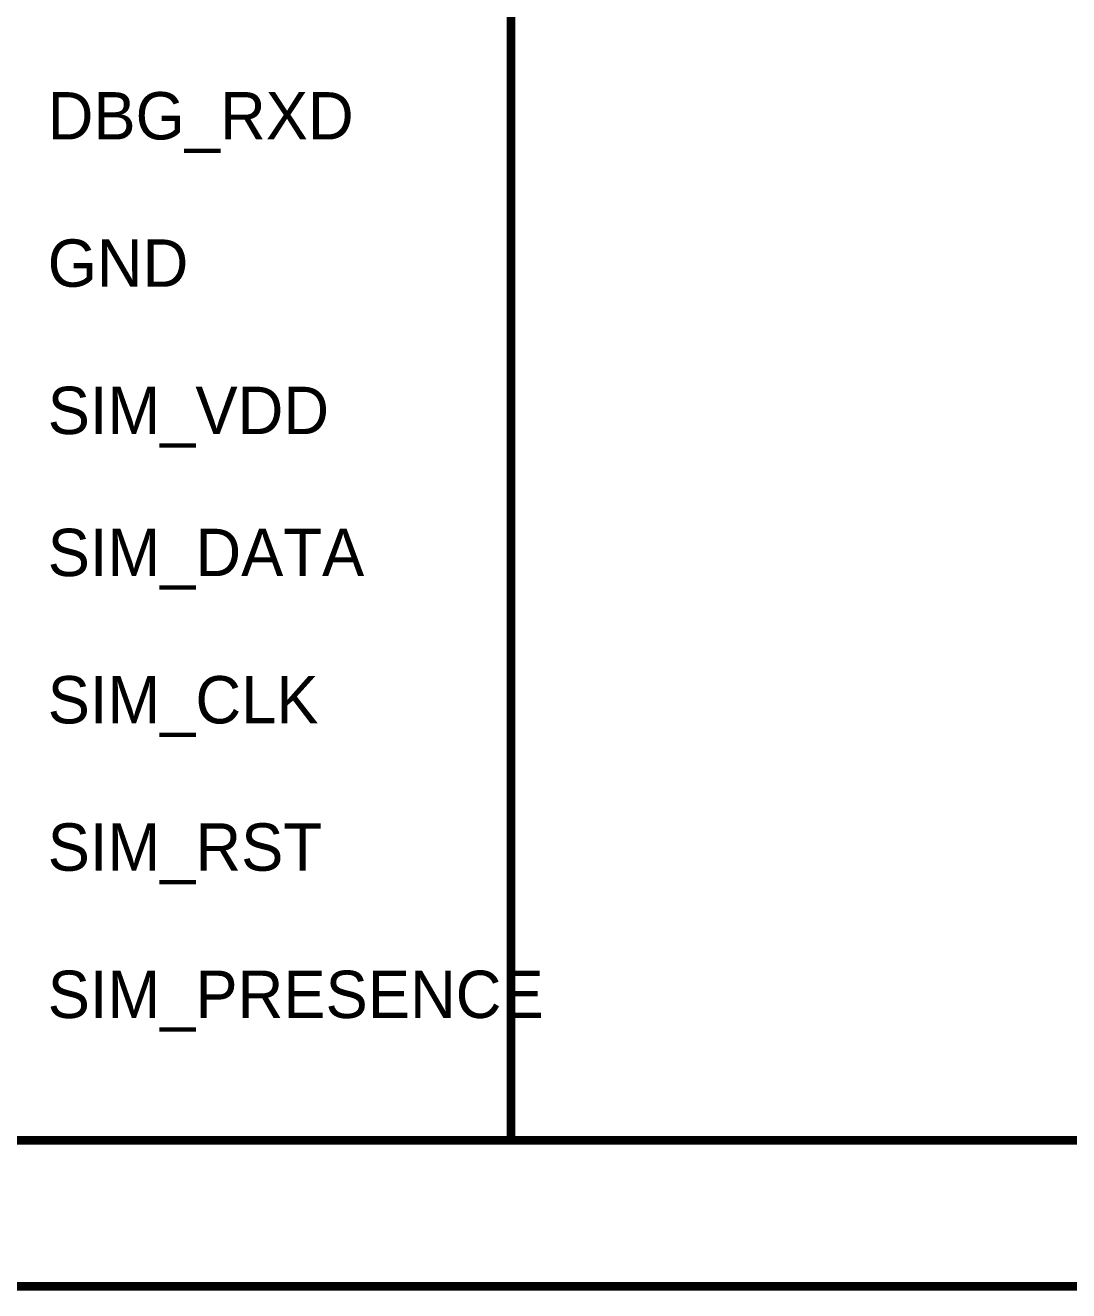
# Model space of a CAD drawing. Header units: millimetres. Extents: x 0 to 841, y 0 to 594.
# Drawn here: x 685.9 to 721.55, y 142.33 to 185.55 of the extents above; entities that cross this region are included whole.
import ezdxf

# ---------------------------------------------------------------- set-up
doc = ezdxf.new("R2010")
doc.units = ezdxf.units.MM
doc.layers.add('Sheet', color=255, linetype='Continuous')

msp = doc.modelspace()

# ---------------------------------------------------------------- linework, layer by layer
at = {"layer": 'Sheet', "const_width": 0.3}
msp.add_lwpolyline([(685.008, 322.469), (742.5, 322.469), (742.5, 147.467), (685.008, 147.467), (685.008, 322.469)], close=True, dxfattribs=at)
for points in [[(702.503, 322.491), (702.503, 147.489)], [(682.493, 232.497), (682.493, 232.497), (677.507, 232.497), (677.507, 177.472), (677.507, 142.481), (754.987, 142.481)]]:
    msp.add_lwpolyline(points, dxfattribs=at)

# ---------------------------------------------------------------- texts
at = {"layer": 'Sheet'}
for s, height, p in [('DBG_RXD', 1.6171, (686.67, 181.65)), ('GND', 1.6171, (686.67, 176.619)), ('SIM_VDD', 1.6171, (686.67, 171.588)), ('SIM_DATA', 1.6171, (686.67, 166.737)), ('SIM_CLK', 1.6171, (686.67, 161.706)), ('SIM_RST', 1.6171, (686.67, 156.675)), ('SIM_PRESENCE', 1.61706, (686.67, 151.644))]:
    msp.add_text(s, height=height, dxfattribs=at).set_placement(p)

doc.saveas('drawing.dxf')
